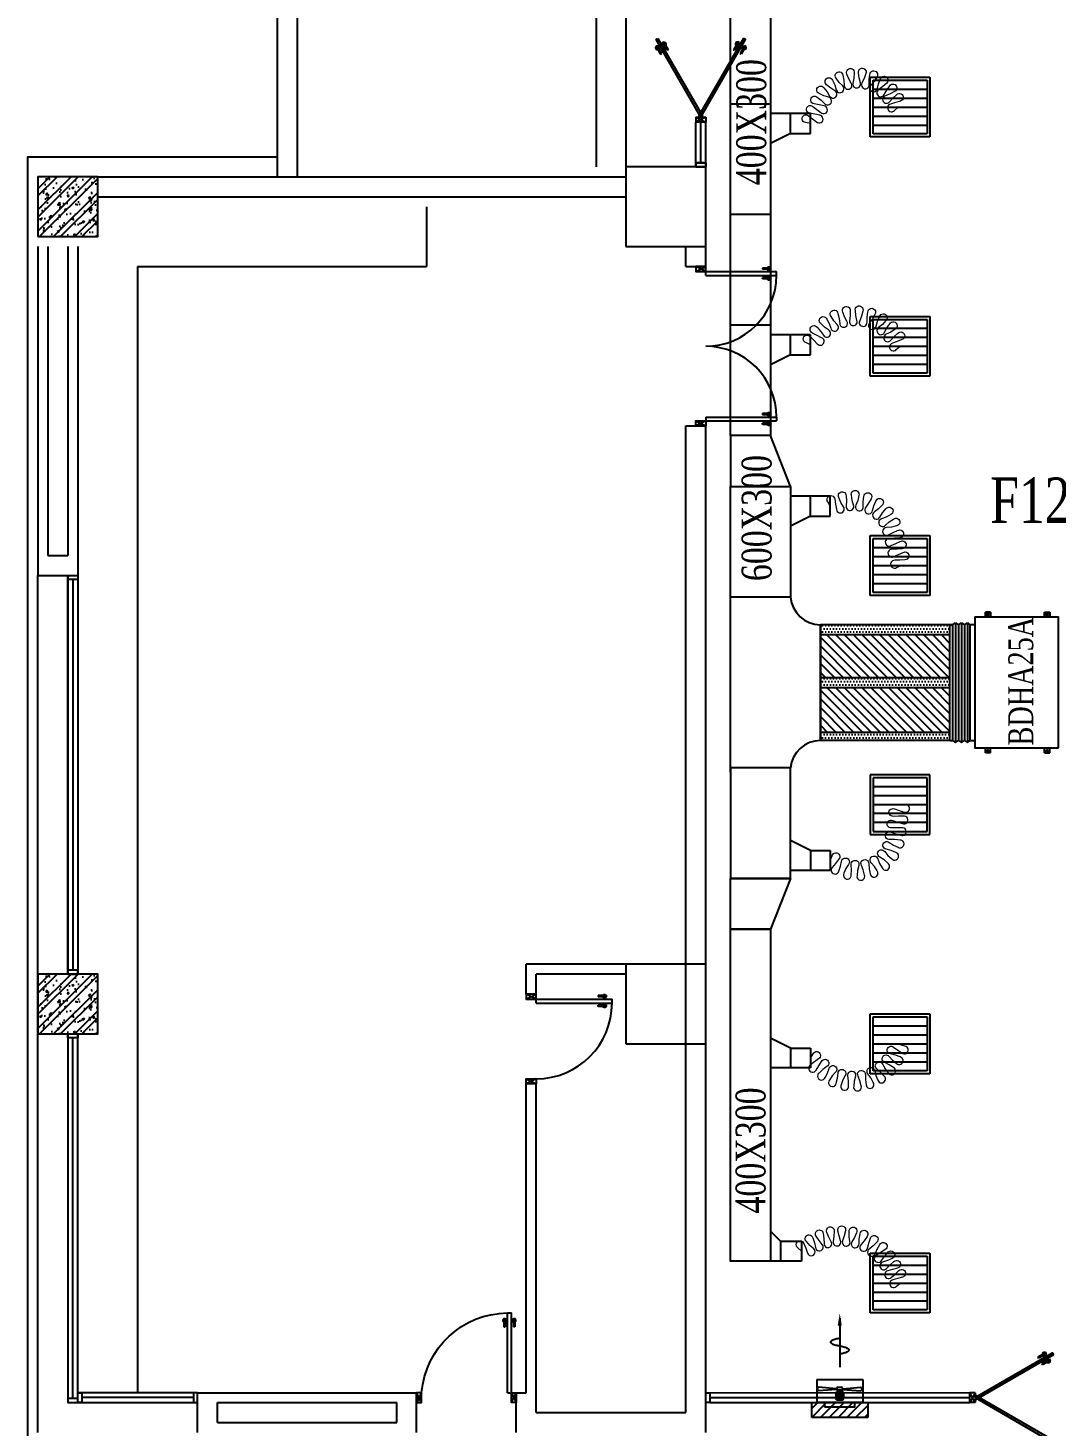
# Model space of a CAD drawing. Header units: metres. Extents: x 352651 to 1421851, y -87441 to -24441.
# Drawn here: x 1350021 to 1360336, y -69094 to -55066 of the extents above; entities that cross this region are included whole.
import ezdxf
from ezdxf.enums import TextEntityAlignment as Align

# ---------------------------------------------------------------- set-up
doc = ezdxf.new("R2010")
doc.units = ezdxf.units.M
doc.header["$LTSCALE"] = 300
doc.header["$MEASUREMENT"] = 0
doc.linetypes.add('DASHDOT', pattern=[25.4, 12.7, -6.35, 0, -6.35])
for name, color, linetype in [('bat noi mem', 4, 'CONTINUOUS'), ('CUA', 8, 'CONTINUOUS'), ('CUAGIO', 2, 'CONTINUOUS'), ('HATCH', 145, 'CONTINUOUS'), ('KT', 1, 'CONTINUOUS'), ('NOITHAT', 145, 'CONTINUOUS'), ('THAY', 9, 'CONTINUOUS'), ('thiet bi', 11, 'CONTINUOUS'), ('TUONG', 7, 'CONTINUOUS'), ('vach', 6, 'CONTINUOUS')]:
    doc.layers.add(name, color=color, linetype=linetype)
doc.layers.add('noi mem', color=5, linetype='BATTING', lineweight=0)
doc.styles.add('ROMANS', font='romans.shx', dxfattribs={"width": 0.75, "bigfont": 'romancvn.shx'})
doc.styles.add('VNCC-RMD', font='vntimeh.shx', dxfattribs={"width": 0.75, "height": 300, "bigfont": 'vns.shx'})
doc.linetypes.add('BATTING', pattern='A,0.0001,-0.1,[134,ltypeshp.shx,S=0.1,R=0,X=-0.1,Y=0],-0.2,[134,ltypeshp.shx,S=0.1,R=180,X=0.1,Y=0],-0.1', length=0.4001)
pattern_1 = [(135, (2150868.69, -63000), (44.194174, 44.194174), [])]
pattern_2 = [(180, (2150868.69, -63000), (-15.625, 31.25), [0, -31.25])]

# ---------------------------------------------------------------- blocks, each defined once
blk = doc.blocks.new('SAG')
at = {"layer": 'CUAGIO'}
for p, q in [((-300, 300), (-300, -300)), ((300, 300), (-300, 300)), ((300, -300), (300, 300)), ((-300, -300), (300, -300))]:
    blk.add_line(p, q, dxfattribs=at)
at = {"layer": 'CUAGIO', "color": 8}
for p, q in [((-270, 270), (-270, -270)), ((270, 270), (-270, 270)), ((-180, -270), (-180, 270)), ((-90, -270), (-90, 270)), ((0, -270), (0, 270)), ((90, -270), (90, 270)), ((180, -270), (180, 270)), ((270, -270), (270, 270)), ((-270, -270), (270, -270))]:
    blk.add_line(p, q, dxfattribs=at)
blk = doc.blocks.new('tgw')
at = {"layer": 'CUAGIO'}
for p, q in [((-46, -150), (-46, 150)), ((-46, 150), (0, 150)), ((-46, -150), (-46, 150)), ((-46, 150), (0, 150)), ((0, -231), (0, 231)), ((0, -231), (0, 231)), ((231, 231), (0, 231)), ((231, 231), (231, -231)), ((-46, -150), (0, -150)), ((-46, -150), (0, -150)), ((231, -231), (0, -231)), ((231, -231), (31, -231)), ((231, -231), (31, -231))]:
    blk.add_line(p, q, dxfattribs=at)
at = {"layer": 'CUAGIO', "color": 8}
for p, q in [((133, 31), (118, 213)), ((139, 31), (154, 213)), ((43, -39), (43, 39)), ((95, 39), (43, 39)), ((95, 23), (43, 23)), ((95, 8), (43, 8)), ((95, 39), (95, -39)), ((111, 23), (111, -23)), ((127, 8), (111, 8)), ((127, 31), (127, -31)), ((140, 31), (127, 31)), ((155, 15), (155, -15)), ((95, -8), (43, -8)), ((95, -23), (43, -23)), ((95, -39), (43, -39)), ((127, -8), (111, -8)), ((133, -31), (118, -213)), ((140, -31), (127, -31)), ((139, -31), (154, -213))]:
    blk.add_line(p, q, dxfattribs=at)
at = {"layer": 'CUAGIO', "color": 145}
blk.add_line((28, 23), (28, -23), dxfattribs=at)
at = {"layer": 'CUAGIO', "color": 1}
blk.add_line((849, 0), (356, 0), dxfattribs=at)
for points in [[(568, 0, -0.004926), (567, -9, -0.042688), (558, -50, -0.084959), (541, -84, -0.238163), (528, -90, -0.238163), (515, -84, -0.084959), (498, -50, -0.042688), (489, -9, -0.004926), (488, 0, -0.031484)], [(568, 0, -0.004926), (569, 9, -0.042688), (577, 50, -0.084959), (595, 84, -0.238163), (607, 90, -0.238163), (620, 84, -0.084959), (637, 50, -0.042688), (646, 9, -0.004926), (647, 0, -0.031484)]]:
    blk.add_lwpolyline(points, format="xyb", dxfattribs=at)
at = {"layer": 'CUAGIO', "color": 8}
for centre, radius, start, end in [((136, 206), 18.9, 21.1433, 158.8567), ((43, 23), 15.4, 90, 180), ((95, 23), 15.4, 0, 90), ((140, 15), 15.4, 0, 90), ((43, -23), 15.4, 180, 270), ((95, -23), 15.4, 270, 0), ((140, -15), 15.4, 270, 0), ((136, -206), 18.9, 201.1433, 338.8567)]:
    blk.add_arc(centre, radius, start, end, dxfattribs=at)
at = {"layer": 'CUAGIO', "color": 1}
blk.add_solid([(771, 21), (771, -21), (895, 0)], dxfattribs=at)
blk = doc.blocks.new('c1800')
at = {"layer": 'CUA', "ltscale": 0.2}
for p, q in [((50, 0), (50, 710)), ((90, 710), (50, 710)), ((90, 0), (90, 710)), ((1510, 0), (1510, 710)), ((1510, 710), (1550, 710)), ((1550, 0), (1550, 710)), ((47, 635), (-2, 635)), ((16, 619), (16, 570)), ((16, 570), (28, 570)), ((22, 661), (22, 607)), ((28, 619), (28, 570)), ((93, 635), (142, 635)), ((112, 619), (112, 570)), ((124, 570), (112, 570)), ((118, 661), (118, 607)), ((124, 619), (124, 570)), ((1507, 635), (1458, 635)), ((1476, 619), (1476, 570)), ((1476, 570), (1488, 570)), ((1482, 661), (1482, 607)), ((1488, 619), (1488, 570)), ((1553, 635), (1602, 635)), ((1572, 619), (1572, 570)), ((1584, 570), (1572, 570)), ((1578, 661), (1578, 607)), ((1584, 619), (1584, 570)), ((50, 0), (0, -100)), ((50, -100), (0, 0)), ((50, -100), (50, 0)), ((90, 0), (50, 0)), ((1510, 0), (1550, 0)), ((1550, -100), (1550, 0)), ((1550, -100), (1600, 0)), ((1550, 0), (1600, -100)), ((50, -100), (50, -100)), ((1550, -100), (1550, -100))]:
    blk.add_line(p, q, dxfattribs=at)
for points in [[(50, 0), (0, 0), (0, -100), (50, -100)], [(1550, 0), (1600, 0), (1600, -100), (1550, -100)]]:
    blk.add_lwpolyline(points, close=True, dxfattribs=at)
for centre in [(22, 635), (118, 635), (1482, 635), (1578, 635)]:
    blk.add_circle(centre, 17.3, dxfattribs=at)
for centre, start, end in [((90, 0), 0, 90), ((1510, 0), 90, 180)]:
    blk.add_arc(centre, 710, start, end, dxfattribs=at)
blk = doc.blocks.new('c1000')
at = {"layer": 'CUA', "ltscale": 0.2}
for p, q in [((22, 851), (22, 797)), ((50, 100), (50, 900)), ((90, 900), (50, 900)), ((90, 100), (90, 900)), ((118, 851), (118, 797)), ((47, 825), (-2, 825)), ((16, 809), (16, 760)), ((16, 760), (28, 760)), ((28, 809), (28, 760)), ((93, 825), (142, 825)), ((112, 809), (112, 760)), ((124, 760), (112, 760)), ((124, 809), (124, 760)), ((50, 100), (0, 0)), ((50, 0), (0, 100)), ((50, 0), (50, 100)), ((90, 100), (50, 100)), ((50, 0), (50, 0)), ((950, 0), (950, 100)), ((950, 0), (1000, 100)), ((950, 100), (1000, 0)), ((950, 0), (950, 0))]:
    blk.add_line(p, q, dxfattribs=at)
for points in [[(50, 100), (0, 100), (0, 0), (50, 0)], [(950, 100), (1000, 100), (1000, 0), (950, 0)]]:
    blk.add_lwpolyline(points, close=True, dxfattribs=at)
for centre in [(22, 825), (118, 825)]:
    blk.add_circle(centre, 17.3, dxfattribs=at)
blk.add_arc((81, 28), 872, 4.759, 89.399, dxfattribs=at)
blk = doc.blocks.new('c900')
at = {"layer": 'CUA', "ltscale": 0.2}
for p, q in [((50, 100), (50, 860)), ((90, 860), (50, 860)), ((90, 100), (90, 860)), ((47, 785), (-2, 785)), ((16, 769), (16, 720)), ((16, 720), (28, 720)), ((22, 811), (22, 757)), ((28, 769), (28, 720)), ((93, 785), (142, 785)), ((112, 769), (112, 720)), ((124, 720), (112, 720)), ((118, 811), (118, 757)), ((124, 769), (124, 720)), ((50, 100), (0, 0)), ((50, 0), (0, 100)), ((50, 0), (50, 100)), ((90, 100), (50, 100)), ((50, 0), (50, 0)), ((850, 0), (850, 100)), ((850, 0), (900, 100)), ((850, 100), (900, 0)), ((850, 0), (850, 0))]:
    blk.add_line(p, q, dxfattribs=at)
for points in [[(50, 100), (0, 100), (0, 0), (50, 0)], [(850, 100), (900, 100), (900, 0), (850, 0)]]:
    blk.add_lwpolyline(points, close=True, dxfattribs=at)
for centre in [(22, 785), (118, 785)]:
    blk.add_circle(centre, 17.3, dxfattribs=at)
blk.add_arc((90, 100), 760, 0, 90, dxfattribs=at)
blk = doc.blocks.new('cot1')
at = {"layer": 'vach'}
blk.add_lwpolyline([(-400, -400), (400, -400), (400, 400), (-400, 400)], close=True, dxfattribs=at)

msp = doc.modelspace()

# ---------------------------------------------------------------- hatches: boundary and pattern name
at = {"layer": 'CUAGIO'}
h = msp.add_hatch(dxfattribs=at)
h.set_pattern_fill('DOTS', color=2, scale=500, style=0)
h.set_pattern_definition(pattern_2)
h.paths.add_polyline_path([(1359272.2, -61153.5), (1359272.2, -61053.4), (1357971.8, -61053.4), (1357971.8, -61153.5)])
h = msp.add_hatch(dxfattribs=at)
h.set_pattern_fill('ANSI31', color=2, scale=500, style=0)
h.set_pattern_definition(pattern_1)
h.paths.add_polyline_path([(1359272.2, -61584.4), (1359272.2, -61153.5), (1357971.8, -61153.5), (1357971.8, -61584.4)])
h = msp.add_hatch(dxfattribs=at)
h.set_pattern_fill('DOTS', color=2, scale=500, style=0)
h.set_pattern_definition(pattern_2)
h.paths.add_polyline_path([(1357971.8, -61584.4), (1359272.2, -61584.4), (1359272.2, -61684.4), (1357971.8, -61684.4)])
h = msp.add_hatch(dxfattribs=at)
h.set_pattern_fill('ANSI31', color=2, scale=500, style=0)
h.set_pattern_definition(pattern_1)
h.paths.add_polyline_path([(1357971.8, -61684.4), (1359272.2, -61684.4), (1359272.2, -62134.4), (1357971.8, -62134.4)])
h = msp.add_hatch(dxfattribs=at)
h.set_pattern_fill('DOTS', color=2, scale=500, style=0)
h.set_pattern_definition(pattern_2)
h.paths.add_polyline_path([(1359272.2, -62215.4), (1359272.2, -62134.4), (1357971.8, -62134.4), (1357971.8, -62215.4)])
at = {"layer": 'CUAGIO', "linetype": 'DASHDOT', "ltscale": 5}
h = msp.add_hatch(dxfattribs=at)
h.set_pattern_fill('ANSI31', color=256, scale=500, style=0)
h.set_pattern_definition([(45, (999754.33, -125999.974), (-44.194174, 44.194174), [])])
h.paths.add_polyline_path([(1358447.3, -69009.4), (1357885.3, -69009.4), (1357885.3, -68859.4), (1358447.3, -68859.4)])
at = {"layer": 'NOITHAT', "linetype": 'Continuous'}
h = msp.add_hatch(dxfattribs=at)
h.set_pattern_fill('ANSI32,_O', color=256, scale=400)
h.set_pattern_definition([(45, (980523.87, -369850.52), (-106.066017, 106.066017), []), (45, (980594.58, -369850.52), (-106.066017, 106.066017), [])])
h.paths.add_polyline_path([(1350421.3, -56959.5), (1350421.3, -56559.5), (1350121.3, -56559.5), (1350121.3, -56959.5)])
h.paths.add_polyline_path([(1350721.3, -56959.5), (1350721.3, -56559.5), (1350421.3, -56559.5), (1350421.3, -56959.5)])
h.paths.add_polyline_path([(1350421.3, -56959.5), (1350421.3, -57159.5), (1350721.3, -57159.5), (1350721.3, -56959.5)])
h.paths.add_polyline_path([(1350421.3, -57159.5), (1350421.3, -56959.5), (1350121.3, -56959.5), (1350121.3, -57159.5)])
h = msp.add_hatch(dxfattribs=at)
h.set_pattern_fill('AR-CONC,_O', color=256, scale=30)
h.set_pattern_definition([(50, (980523.87, -369850.52), (215.178055, -18.82564), [22.5, -247.5]), (355, (980523.87, -369850.52), (-41.6254, 225.65764), [18, -198]), (100.4514, (980541.8, -369852.09), (173.552815, 206.83186), [19.12206, -210.34263]), (46.1842, (980523.87, -369790.52), (320.17231, -49.6557), [33.75, -371.25]), (96.6356, (980550.55, -369794.66), (280.39881, 292.23536), [28.68309, -315.5139]), (351.1842, (980523.87, -369790.52), (280.39858, 292.23558), [27, -297]), (21, (980553.87, -369805.52), (179.072116, -120.78567), [22.5, -247.5]), (326, (980553.87, -369805.52), (72.9946, 217.54501), [18, -198]), (71.4514, (980568.8, -369815.58), (252.06679, 96.75915), [19.12206, -210.34263]), (37.5, (980523.87, -369850.52), (3.647957, 99.868156), [0, -195.6, 0, -201, 0, -198.75]), (7.5, (980523.87, -369850.52), (78.920861, 118.323514), [0, -114.6, 0, -191.1, 0, -75.75]), (327.5, (980456.97, -369850.52), (160.146731, -6.766462), [0, -75, 0, -234, 0, -310.5]), (317.5, (980426.97, -369850.52), (174.95585, 30.031495), [0, -97.5, 0, -155.4, 0, -220.5])])
h.paths.add_polyline_path([(1350421.3, -56959.5), (1350421.3, -56559.5), (1350121.3, -56559.5), (1350121.3, -56959.5)])
h.paths.add_polyline_path([(1350721.3, -56959.5), (1350721.3, -56559.5), (1350421.3, -56559.5), (1350421.3, -56959.5)])
h.paths.add_polyline_path([(1350421.3, -56959.5), (1350421.3, -57159.5), (1350721.3, -57159.5), (1350721.3, -56959.5)])
h.paths.add_polyline_path([(1350421.3, -57159.5), (1350421.3, -56959.5), (1350121.3, -56959.5), (1350121.3, -57159.5)])
h = msp.add_hatch(dxfattribs=at)
h.set_pattern_fill('ANSI32,_O', color=256, scale=400)
h.set_pattern_definition([(45, (980523.87, -377850.52), (-106.066017, 106.066017), []), (45, (980594.58, -377850.52), (-106.066017, 106.066017), [])])
h.paths.add_polyline_path([(1350421.3, -64959.5), (1350421.3, -64559.5), (1350121.3, -64559.5), (1350121.3, -64959.5)])
h.paths.add_polyline_path([(1350721.3, -64959.5), (1350721.3, -64559.5), (1350421.3, -64559.5), (1350421.3, -64959.5)])
h.paths.add_polyline_path([(1350421.3, -64959.5), (1350421.3, -65159.5), (1350721.3, -65159.5), (1350721.3, -64959.5)])
h.paths.add_polyline_path([(1350421.3, -65159.5), (1350421.3, -64959.5), (1350121.3, -64959.5), (1350121.3, -65159.5)])
h = msp.add_hatch(dxfattribs=at)
h.set_pattern_fill('AR-CONC,_O', color=256, scale=30)
h.set_pattern_definition([(50, (980523.87, -377850.52), (215.178055, -18.82564), [22.5, -247.5]), (355, (980523.87, -377850.52), (-41.6254, 225.65764), [18, -198]), (100.4514, (980541.8, -377852.09), (173.552815, 206.83186), [19.12206, -210.34263]), (46.1842, (980523.87, -377790.52), (320.17231, -49.6557), [33.75, -371.25]), (96.6356, (980550.55, -377794.66), (280.39881, 292.23536), [28.68309, -315.5139]), (351.1842, (980523.87, -377790.52), (280.39858, 292.23558), [27, -297]), (21, (980553.87, -377805.52), (179.072116, -120.78567), [22.5, -247.5]), (326, (980553.87, -377805.52), (72.9946, 217.54501), [18, -198]), (71.4514, (980568.8, -377815.58), (252.06679, 96.75915), [19.12206, -210.34263]), (37.5, (980523.87, -377850.52), (3.647957, 99.868156), [0, -195.6, 0, -201, 0, -198.75]), (7.5, (980523.87, -377850.52), (78.920861, 118.323514), [0, -114.6, 0, -191.1, 0, -75.75]), (327.5, (980456.97, -377850.52), (160.146731, -6.766462), [0, -75, 0, -234, 0, -310.5]), (317.5, (980426.97, -377850.52), (174.95585, 30.031495), [0, -97.5, 0, -155.4, 0, -220.5])])
h.paths.add_polyline_path([(1350421.3, -64959.5), (1350421.3, -64559.5), (1350121.3, -64559.5), (1350121.3, -64959.5)])
h.paths.add_polyline_path([(1350721.3, -64959.5), (1350721.3, -64559.5), (1350421.3, -64559.5), (1350421.3, -64959.5)])
h.paths.add_polyline_path([(1350421.3, -64959.5), (1350421.3, -65159.5), (1350721.3, -65159.5), (1350721.3, -64959.5)])
h.paths.add_polyline_path([(1350421.3, -65159.5), (1350421.3, -64959.5), (1350121.3, -64959.5), (1350121.3, -65159.5)])

# ---------------------------------------------------------------- linework, layer by layer
at = {"layer": 'bat noi mem'}
for p, q in [((1359272.2, -62215.4), (1359272.2, -61053.4)), ((1359272.2, -61053.4), (1359297.2, -61053.4)), ((1359297.2, -61053.4), (1359327.2, -61033.4)), ((1359297.2, -61053.4), (1359297.2, -62215.4)), ((1359327.2, -61033.4), (1359357.2, -61053.4)), ((1359327.2, -61033.4), (1359327.2, -62235.4)), ((1359357.2, -61053.4), (1359387.2, -61033.4)), ((1359357.2, -61053.4), (1359357.2, -62215.4)), ((1359387.2, -61033.4), (1359417.2, -61053.4)), ((1359387.2, -61033.4), (1359387.2, -62235.4)), ((1359417.2, -61053.4), (1359447.2, -61033.4)), ((1359417.2, -61053.4), (1359417.2, -62215.4)), ((1359447.2, -61033.4), (1359472.2, -61053.4)), ((1359447.2, -61033.4), (1359447.2, -62235.4)), ((1359272.2, -62215.4), (1359297.2, -62215.4)), ((1359297.2, -62215.4), (1359327.2, -62235.4)), ((1359327.2, -62235.4), (1359357.2, -62215.4)), ((1359357.2, -62215.4), (1359387.2, -62235.4)), ((1359387.2, -62235.4), (1359417.2, -62215.4)), ((1359417.2, -62215.4), (1359447.2, -62235.4)), ((1359447.2, -62235.4), (1359472.2, -62215.4))]:
    msp.add_line(p, q, dxfattribs=at)
at = {"layer": 'CUA'}
for p, q in [((1356359.4, -55252.4), (1356314.5, -55278.4)), ((1356323.1, -55241.5), (1356352.1, -55291.7)), ((1356381, -55240), (1356426, -55214)), ((1356389.7, -55203), (1356418.7, -55253.2)), ((1356406.7, -55244.9), (1356432.7, -55289.9)), ((1356417.5, -55238.7), (1356443.5, -55283.7)), ((1357125.4, -55238.7), (1357099.4, -55283.7)), ((1357136.2, -55244.9), (1357110.3, -55289.9)), ((1357161.9, -55240), (1357117, -55214)), ((1357153.2, -55203), (1357124.3, -55253.2)), ((1357183.5, -55252.4), (1357228.5, -55278.4)), ((1357219.8, -55241.5), (1357190.9, -55291.7)), ((1356340.1, -55283.4), (1356366.1, -55328.4)), ((1356350.9, -55277.1), (1356376.9, -55322.2)), ((1356366.1, -55328.4), (1356376.9, -55322.2)), ((1356443.5, -55283.7), (1356432.7, -55289.9)), ((1357099.4, -55283.7), (1357110.3, -55289.9)), ((1357192.1, -55277.1), (1357166.1, -55322.2)), ((1357176.9, -55328.4), (1357166.1, -55322.2)), ((1357202.9, -55283.4), (1357176.9, -55328.4)), ((1356721.7, -55959.5), (1356821.3, -55959.5)), ((1356721.7, -55959.5), (1356821.3, -56012.3)), ((1356821.3, -55959.5), (1356721.7, -56012.3)), ((1356721.7, -55959.5), (1356721.7, -56012.3)), ((1356821.3, -55959.5), (1356821.3, -56012.3)), ((1356821.3, -56012.3), (1356721.7, -56012.3)), ((1360200.2, -68378.1), (1360155.2, -68404.1)), ((1360155.2, -68404.1), (1360161.4, -68414.9)), ((1360206.4, -68388.9), (1360161.4, -68414.9)), ((1360242.1, -68361.2), (1360191.9, -68390.1)), ((1360238.7, -68444.8), (1360193.6, -68470.8)), ((1360244.9, -68455.6), (1360199.9, -68481.6)), ((1360231.2, -68397.5), (1360205.2, -68352.5)), ((1360280.5, -68427.8), (1360230.4, -68456.8)), ((1360243.6, -68419.1), (1360269.6, -68464)), ((1360199.9, -68481.6), (1360193.6, -68470.8)), ((1359471.3, -68859.3), (1359471.3, -68759.8)), ((1359524, -68759.8), (1359471.3, -68859.3)), ((1359524, -68859.3), (1359471.3, -68759.8)), ((1359524, -68759.8), (1359471.3, -68759.8)), ((1359524, -68859.3), (1359471.3, -68859.3)), ((1359524, -68759.8), (1359524, -68859.3))]:
    msp.add_line(p, q, dxfattribs=at)
at = {"layer": 'CUA', "linetype": 'Continuous'}
for p, q in [((1356721.3, -56419.5), (1356721.3, -56012.3)), ((1356771.3, -56419.5), (1356771.3, -56012.3)), ((1356821.3, -56419.5), (1356821.3, -56012.3)), ((1350421.3, -64559.5), (1350421.3, -60559.5)), ((1350421.3, -60559.5), (1350421.3, -64559.5)), ((1350471.3, -60599.5), (1350471.3, -64519.5)), ((1350521.3, -60559.5), (1350521.3, -64559.5)), ((1350421.3, -65159.5), (1350421.3, -68859.5)), ((1350471.3, -68819.5), (1350471.3, -65199.5)), ((1350521.3, -68859.5), (1350521.3, -65159.5)), ((1351721.3, -68759.5), (1350521.3, -68759.5)), ((1350521.3, -68859.5), (1351721.3, -68859.5)), ((1351681.3, -68809.5), (1350561.3, -68809.5)), ((1356861.3, -68759.5), (1359471.3, -68759.3)), ((1356861.3, -68809.5), (1359471.3, -68809.3)), ((1356861.3, -68859.5), (1359471.3, -68859.3))]:
    msp.add_line(p, q, dxfattribs=at)
at = {"layer": 'CUA'}
for points in [[(1356341.2, -55172), (1356789.8, -55949), (1356771.5, -55959.5), (1356322.9, -55182.5)], [(1357201.8, -55172), (1356753.2, -55949), (1356771.5, -55959.5), (1357220.1, -55182.5)], [(1360311.6, -68379.2), (1359534.6, -68827.8), (1359524, -68809.5), (1360301.1, -68360.9)], [(1360311.6, -69239.9), (1359534.6, -68791.2), (1359524, -68809.5), (1360301.1, -69258.1)]]:
    msp.add_lwpolyline(points, close=True, dxfattribs=at)
at = {"layer": 'CUA', "linetype": 'Continuous'}
for points in [[(1356721.3, -56419.5), (1356721.3, -56459.5), (1356821.3, -56459.5), (1356821.3, -56419.5)], [(1356721.3, -56459.5), (1356721.3, -56419.5), (1356821.3, -56419.5), (1356821.3, -56459.5)], [(1350521.3, -60559.5), (1350521.3, -60599.5), (1350421.3, -60599.5), (1350421.3, -60559.5)], [(1350521.3, -64559.5), (1350521.3, -64519.5), (1350421.3, -64519.5), (1350421.3, -64559.5)], [(1350521.3, -65159.5), (1350521.3, -65199.5), (1350421.3, -65199.5), (1350421.3, -65159.5)], [(1350521.3, -68859.5), (1350521.3, -68819.5), (1350421.3, -68819.5), (1350421.3, -68859.5)], [(1350521.3, -68759.5), (1350561.3, -68759.5), (1350561.3, -68859.5), (1350521.3, -68859.5)], [(1351721.3, -68759.5), (1351681.3, -68759.5), (1351681.3, -68859.5), (1351721.3, -68859.5)], [(1356821.3, -68759.5), (1356861.3, -68759.5), (1356861.3, -68859.5), (1356821.3, -68859.5)]]:
    msp.add_lwpolyline(points, close=True, dxfattribs=at)
at = {"layer": 'CUA', "extrusion": (0, 0, -1)}
for centre, major_axis in [((1356336.9, -55265.4), (4.7, 17.6)), ((1357139.4, -55226.9), (17.6, 4.7)), ((1360218.2, -68375), (17.6, -4.7))]:
    msp.add_ellipse(centre, major_axis=major_axis, ratio=1, dxfattribs=at)
at = {"layer": 'CUA'}
for centre, major_axis in [((1356403.5, -55226.9), (-17.6, 4.7)), ((1357206, -55265.4), (-4.7, 17.6)), ((1360256.6, -68441.6), (4.7, 17.6))]:
    msp.add_ellipse(centre, major_axis=major_axis, ratio=1, dxfattribs=at)
at = {"layer": 'CUAGIO'}
for p, q in [((1357071.8, -55825.8), (1357471.8, -55825.8)), ((1357871.8, -55924.5), (1357471.8, -55924.5)), ((1357671.8, -56124.5), (1357671.8, -55924.5)), ((1357671.8, -56124.5), (1357671.8, -55924.5)), ((1357871.8, -56124.5), (1357871.8, -55924.5)), ((1357671.8, -56124.5), (1357471.8, -56224.5)), ((1357671.8, -56124.5), (1357871.8, -56124.5)), ((1357071.8, -56935.8), (1357471.8, -56935.8)), ((1357071.8, -58045.8), (1357471.8, -58045.8)), ((1357871.8, -58144.5), (1357471.8, -58144.5)), ((1357671.8, -58344.5), (1357671.8, -58144.5)), ((1357671.8, -58344.5), (1357671.8, -58144.5)), ((1357871.8, -58344.5), (1357871.8, -58144.5)), ((1357671.8, -58344.5), (1357471.8, -58444.5)), ((1357671.8, -58344.5), (1357871.8, -58344.5)), ((1358071.8, -59764.5), (1357671.8, -59764.5)), ((1357871.8, -59964.5), (1357871.8, -59764.5)), ((1357871.8, -59964.5), (1357871.8, -59764.5)), ((1358071.8, -59964.5), (1358071.8, -59764.5)), ((1357871.8, -59964.5), (1357671.8, -60064.5)), ((1357871.8, -59964.5), (1358071.8, -59964.5)), ((1357971.8, -62215.4), (1357971.8, -61053.5)), ((1357971.8, -61153.5), (1359272.2, -61153.5)), ((1357971.8, -61584.4), (1359272.2, -61584.4)), ((1357971.8, -61684.4), (1359272.2, -61684.4)), ((1359272.2, -62134.4), (1357971.8, -62134.4)), ((1359272.2, -62215.4), (1357971.8, -62215.4)), ((1357871.8, -63319.8), (1357671.8, -63219.8)), ((1357871.8, -63319.8), (1357871.8, -63519.8)), ((1357871.8, -63319.8), (1358071.8, -63319.8)), ((1357871.8, -63319.8), (1357871.8, -63519.8)), ((1358071.8, -63319.8), (1358071.8, -63519.8)), ((1358071.8, -63519.8), (1357671.8, -63519.8)), ((1358071.8, -63519.8), (1357671.8, -63519.8)), ((1357071.8, -63599.4), (1357671.8, -63599.4)), ((1357671.8, -63599.4), (1357471.8, -64109.4)), ((1357671.8, -65301.6), (1357471.8, -65201.6)), ((1357671.8, -65301.6), (1357671.8, -65501.6)), ((1357671.8, -65301.6), (1357871.8, -65301.6)), ((1357671.8, -65301.6), (1357671.8, -65501.6)), ((1357871.8, -65301.6), (1357871.8, -65501.6)), ((1357871.8, -65501.6), (1357471.8, -65501.6)), ((1357571.8, -67239.4), (1357471.8, -67139.4)), ((1357571.8, -67239.4), (1357471.8, -67139.4)), ((1357571.8, -67239.4), (1357571.8, -67439.4)), ((1357571.8, -67239.4), (1357781.8, -67239.4)), ((1357571.8, -67239.4), (1357571.8, -67439.4)), ((1357781.8, -67239.4), (1357781.8, -67439.4)), ((1357781.8, -67439.4), (1357471.8, -67439.4))]:
    msp.add_line(p, q, dxfattribs=at)
at = {"layer": 'CUAGIO', "color": 2}
for p, q in [((1357071.8, -62534.4), (1357071.8, -60734.4)), ((1357971.8, -61053.4), (1357971.8, -62215.4)), ((1359297.2, -61053.4), (1357971.8, -61053.4))]:
    msp.add_line(p, q, dxfattribs=at)
at = {"layer": 'CUAGIO'}
for points in [[(1357071.8, -53605.8), (1357471.8, -53605.8), (1357471.8, -59155.8), (1357071.8, -59155.8)], [(1357071.8, -59665.8), (1357671.8, -59665.8), (1357471.8, -59155.8), (1357071.8, -59155.8)], [(1357071.8, -59665.8), (1357671.8, -59665.8), (1357671.8, -60775.8), (1357071.8, -60775.8)], [(1357671.8, -62489.4), (1357071.8, -62489.4), (1357071.8, -63599.4), (1357671.8, -63599.4)], [(1357071.8, -63599.4), (1357671.8, -63599.4), (1357671.8, -63599.4), (1357071.8, -63599.4)], [(1357071.8, -63599.4), (1357671.8, -63599.4), (1357471.8, -64109.4), (1357071.8, -64109.4)], [(1357071.8, -64109.4), (1357471.8, -64109.4), (1357471.8, -67439.4), (1357071.8, -67439.4)]]:
    msp.add_lwpolyline(points, close=True, dxfattribs=at)
at = {"layer": 'CUAGIO', "linetype": 'DASHDOT', "ltscale": 5}
msp.add_lwpolyline([(1358447.3, -69009.4), (1357885.3, -69009.4), (1357885.3, -68859.4), (1358447.3, -68859.4)], close=True, dxfattribs=at)
at = {"layer": 'CUAGIO', "color": 2}
for centre, radius, start, end in [((1357972.5, -60751.7), 301.6, 184.58002, 269.87073), ((1357972.7, -62517.6), 302.2, 90.17011, 174.65612)]:
    msp.add_arc(centre, radius, start, end, dxfattribs=at)
at = {"layer": 'noi mem', "ltscale": 1.5}
for points in [[(1357871.8, -56024.5), (1357821.5, -56014.1, -1.3333333), (1357853, -55946), (1357893.5, -55977.6), (1357933.9, -56009.3, 1.3333333), (1357965.4, -55941.2), (1357915.2, -55930.8), (1357864.9, -55920.4, -1.3333333), (1357896.4, -55852.4), (1357936.8, -55884), (1357977.3, -55915.6, 1.3333333), (1358008.8, -55847.5), (1357958.5, -55837.1), (1357908.1, -55826.3, -1.3333333), (1357940.1, -55758.5), (1357980.5, -55790.4), (1358016.8, -55825.7, 1.3333333), (1358055.2, -55761.3), (1358006.9, -55746.1), (1357959.7, -55724.1, -1.3333333), (1358005.9, -55665), (1358038.7, -55705.5), (1358065, -55748.6, 1.3333333), (1358118.3, -55695.8), (1358075.3, -55669.1), (1358035, -55636, -1.3333333), (1358094.4, -55590.3), (1358116.1, -55637.7), (1358130.9, -55686, 1.3333333), (1358195.6, -55648.1), (1358160.6, -55611.6), (1358129.8, -55569.5, -1.3333333), (1358198.8, -55539.9), (1358208, -55591.2), (1358210.4, -55641.7, 1.3333333), (1358282.4, -55621.1), (1358257.6, -55577), (1358238.3, -55528.6, -1.3333333), (1358312.4, -55517.1), (1358308.6, -55569.1), (1358298.3, -55618.6, 1.3333333), (1358373.2, -55616.5), (1358360.2, -55567.7), (1358353.4, -55515.9, -1.3333333), (1358428.1, -55523.2), (1358411.5, -55572.7), (1358389.2, -55618, 1.3333333), (1358462.3, -55634.6), (1358461.8, -55584.1), (1358468.1, -55532.3, -1.3333333), (1358538.6, -55557.9), (1358510.3, -55601.7), (1358477.4, -55640.1, 1.3333333), (1358544.1, -55674.4), (1358556.2, -55625.3), (1358575.2, -55576.7, -1.3333333), (1358637.1, -55619), (1358598.7, -55654.4), (1358557.3, -55683.4, 1.3333333), (1358613.4, -55733.2), (1358637.3, -55688.6), (1358667.8, -55646.3, -1.3333333), (1358717.3, -55702.7), (1358671.3, -55727.4), (1358624, -55745.2, 1.3333333), (1358666, -55807.4), (1358700.2, -55770.1), (1358737.7, -55735, -1.3333333), (1358775.2, -55799.9), (1358726, -55814.8), (1358676.9, -55829.7, 1.3333333), (1358714.3, -55894.6), (1358751.8, -55859.5)], [(1357871.8, -58244.5), (1357825.9, -58222.7, -1.3333333), (1357869.7, -58161.7), (1357905, -58198.2), (1357940.4, -58234.7, 1.3333333), (1357984.1, -58173.8), (1357938.2, -58151.9), (1357892.8, -58127.4, -1.3333333), (1357939.4, -58068.7), (1357973.6, -58107.4), (1358001.7, -58148.7, 1.3333333), (1358055.1, -58096.1), (1358014.2, -58067.4), (1357976, -58032.6, -1.3333333), (1358035.4, -57986.9), (1358059.3, -58032.7), (1358076.5, -58079.6, 1.3333333), (1358141.1, -58041.4), (1358108.3, -58003.7), (1358079.6, -57960.7, -1.3333333), (1358148.3, -57930.6), (1358160.4, -57980.9), (1358165.8, -58030.5, 1.3333333), (1358237.7, -58009), (1358214.9, -57964.5), (1358197.5, -57915.9, -1.3333333), (1358271.4, -57903.3), (1358271, -57955), (1358264.3, -58004.5, 1.3333333), (1358339.2, -58000.9), (1358327.9, -57952.3), (1358322.7, -57900.9, -1.3333333), (1358397.5, -57906.5), (1358384.7, -57956.5), (1358366.2, -58002.9, 1.3333333), (1358439.8, -58017.6), (1358440.5, -57967.6), (1358447.8, -57916.5, -1.3333333), (1358519.1, -57940), (1358494.5, -57985.5), (1358465.4, -58026.1, 1.3333333), (1358533.3, -58058), (1358546, -58009.7), (1358565.5, -57961.9, -1.3333333), (1358629, -58001.9), (1358594.2, -58040.1), (1358556.1, -58072.4, 1.3333333), (1358614.3, -58119.8), (1358638.3, -58076), (1358668.8, -58034.3, -1.3333333), (1358720.7, -58088.4), (1358677.7, -58117.1), (1358633, -58139.3, 1.3333333), (1358678, -58199.4), (1358711.9, -58162.7), (1358749.7, -58128.6, -1.3333333), (1358789.2, -58192.3), (1358741.9, -58211), (1358694.6, -58229.6, 1.3333333), (1358734, -58293.4), (1358771.8, -58259.5)], [(1358071.8, -59864.5), (1358046.1, -59820.6, -1.3333333), (1358116.6, -59795), (1358125.1, -59845.1), (1358133.4, -59895.1, 1.3333333), (1358204, -59869.7), (1358178.5, -59825.9), (1358157.3, -59778.6, -1.3333333), (1358230, -59760.4), (1358233.5, -59812.1), (1358229.6, -59861.8, 1.3333333), (1358304.2, -59853.9), (1358289.9, -59806.1), (1358282.6, -59754.8, -1.3333333), (1358357.5, -59757.4), (1358346.6, -59808.1), (1358329.1, -59854.7, 1.3333333), (1358402.9, -59867.8), (1358402.5, -59818), (1358409.6, -59766.7, -1.3333333), (1358480.9, -59789.9), (1358456.4, -59835.6), (1358426.6, -59875.5, 1.3333333), (1358493.9, -59908.6), (1358507.3, -59860.5), (1358528.3, -59813.2, -1.3333333), (1358590.4, -59855.3), (1358554.2, -59892.4), (1358514.5, -59922.6, 1.3333333), (1358570.1, -59972.9), (1358596.2, -59930.5), (1358629.6, -59890.8, -1.3333333), (1358677.5, -59948.5), (1358632.5, -59974.1), (1358586, -59992.1, 1.3333333), (1358625.4, -60055.9), (1358662.3, -60022.3), (1358705.3, -59993.5, -1.3333333), (1358735.4, -60062.2), (1358685.1, -60074.3), (1358635.3, -60079, 1.3333333), (1358655.9, -60151.1), (1358700.6, -60128.8), (1358747, -60108, -1.3333333), (1358764.9, -60180.9), (1358714.2, -60183.9), (1358663.4, -60187, 1.3333333), (1358681.3, -60259.8), (1358727.7, -60239), (1358774.1, -60218.3, -1.3333333), (1358791.9, -60291.1), (1358741.2, -60294.2), (1358690.5, -60297.2, 1.3333333), (1358708.4, -60370.1), (1358754.7, -60349.3), (1358801.1, -60328.5, -1.3333333), (1358819, -60401.3), (1358768.3, -60404.4), (1358717.5, -60407.5, 1.3333333), (1358735.4, -60480.3), (1358781.8, -60459.5)], [(1358071.8, -63419.8), (1358089.5, -63372.4, -1.3333333), (1358154.7, -63409.5), (1358122.9, -63448.9), (1358091.3, -63488.8, 1.3333333), (1358156.7, -63525.4), (1358174.2, -63477.7), (1358185.5, -63429.4, -1.3333333), (1358254.7, -63458.2), (1358228.5, -63500.2), (1358208.5, -63548, 1.3333333), (1358281.4, -63565.7), (1358285.6, -63514.1), (1358281.6, -63464.8, -1.3333333), (1358356.3, -63471.1), (1358344.1, -63519.1), (1358339.6, -63570.7, 1.3333333), (1358414.5, -63565.4), (1358402.7, -63514.9), (1358383.9, -63469.1, -1.3333333), (1358457, -63452.3), (1358460, -63501.8), (1358471.5, -63552.3, 1.3333333), (1358541.1, -63524.4), (1358514.6, -63479.9), (1358482.7, -63442.1, -1.3333333), (1358547.2, -63403.8), (1358565.1, -63450), (1358591.4, -63494.6, 1.3333333), (1358649.2, -63446.8), (1358610.4, -63412.6), (1358568.5, -63386.2, -1.3333333), (1358618.2, -63330.1), (1358649.4, -63368.6), (1358688.1, -63403.1, 1.3333333), (1358728.6, -63339.9), (1358681.2, -63319.2), (1358633.2, -63306.8, -1.3333333), (1358663.5, -63238.2), (1358704.9, -63265.4), (1358752.2, -63286.4, 1.3333333), (1358771.6, -63214), (1358720.1, -63208.6), (1358669.5, -63209.1, -1.3333333), (1358680.8, -63135), (1358728.9, -63150.5), (1358777.2, -63165.8, 1.3333333), (1358788.1, -63091.6), (1358737.5, -63092.3), (1358686.8, -63093, -1.3333333), (1358697.8, -63018.8), (1358746.1, -63034.1), (1358794.3, -63049.4, 1.3333333), (1358805.3, -62975.2), (1358754.6, -62975.9), (1358704, -62976.6, -1.3333333), (1358714.9, -62902.4), (1358763.2, -62917.7), (1358811.5, -62933, 1.3333333), (1358822.4, -62858.8), (1358771.8, -62859.5)], [(1357871.8, -65401.6), (1357899.1, -65358.8, -1.3333333), (1357954.2, -65409.6), (1357913.8, -65440.3), (1357873.3, -65471, 1.3333333), (1357928.4, -65521.8), (1357955.7, -65478.9), (1357982.8, -65436, -1.3333333), (1358038.1, -65486.7), (1357997.7, -65517.4), (1357959.5, -65552.1, 1.3333333), (1358018.8, -65598.1), (1358042.8, -65552.3), (1358060.2, -65505.5, -1.3333333), (1358124.6, -65543.9), (1358091.8, -65581.5), (1358063, -65624.4, 1.3333333), (1358131.7, -65654.6), (1358143.9, -65604.4), (1358149.5, -65554.8, -1.3333333), (1358221.3, -65576.4), (1358198.5, -65620.9), (1358181, -65669.5, 1.3333333), (1358254.9, -65682.2), (1358254.7, -65630.5), (1358248, -65581, -1.3333333), (1358322.9, -65584.7), (1358311.6, -65633.3), (1358306.4, -65684.7, 1.3333333), (1358381.2, -65679.2), (1358368.4, -65629.1), (1358350, -65582.7, -1.3333333), (1358423.6, -65568), (1358424.3, -65618), (1358431.7, -65669.1, 1.3333333), (1358502.9, -65645.7), (1358478.4, -65600.2), (1358449.4, -65559.6, -1.3333333), (1358517.2, -65527.6), (1358530, -65575.9), (1358549.5, -65623.7, 1.3333333), (1358613, -65583.7), (1358578.2, -65545.5), (1358540.2, -65513.1, -1.3333333), (1358598.3, -65465.7), (1358622.4, -65509.4), (1358652.9, -65551.1, 1.3333333), (1358704.7, -65497), (1358661.8, -65468.3), (1358617, -65446.1, -1.3333333), (1358662, -65386), (1358695.9, -65422.6), (1358735.6, -65455.7, 1.3333333), (1358772.8, -65390.6), (1358724.2, -65373.2), (1358675.1, -65360.4, -1.3333333), (1358706.6, -65292.3), (1358748.1, -65321.4), (1358789.8, -65350.3, 1.3333333), (1358821, -65282.1), (1358771.8, -65269.5)], [(1357781.8, -67339.4), (1357744.1, -67304.6, -1.3333333), (1357806.1, -67262.4), (1357824.6, -67310.3), (1357843.1, -67358.2, 1.3333333), (1357905.1, -67316), (1357867.4, -67281.2), (1357831.3, -67244, -1.3333333), (1357895.4, -67205.1), (1357911.7, -67254.4), (1357922.8, -67303.9, 1.3333333), (1357990.3, -67271.1), (1357958.2, -67231.8), (1357929.5, -67188.5, -1.3333333), (1357999.7, -67162.1), (1358006.7, -67213.5), (1358008.5, -67264.2, 1.3333333), (1358080.9, -67244.4), (1358056.6, -67199.8), (1358036.3, -67152, -1.3333333), (1358110.1, -67138.9), (1358107.5, -67190.8), (1358100.1, -67241, 1.3333333), (1358174.8, -67234.8), (1358159.1, -67186.5), (1358148, -67135.8, -1.3333333), (1358222.9, -67136.5), (1358210.9, -67187), (1358194.3, -67234.9, 1.3333333), (1358268.9, -67242.5), (1358262.4, -67192.2), (1358260.7, -67140.3, -1.3333333), (1358334.3, -67154.8), (1358313.1, -67202.2), (1358288, -67246.3, 1.3333333), (1358360, -67267.5), (1358362.8, -67216.8), (1358370.7, -67165.5, -1.3333333), (1358440.4, -67193.2), (1358410.9, -67235.9), (1358378.1, -67274.7, 1.3333333), (1358445, -67308.7), (1358457, -67259.4), (1358474.2, -67210.4, -1.3333333), (1358537.6, -67250.4), (1358500.8, -67287), (1358461.4, -67319.1, 1.3333333), (1358520.9, -67364.8), (1358541.8, -67318.5), (1358567.7, -67273.5, -1.3333333), (1358622.7, -67324.5), (1358579.7, -67353.7), (1358535.2, -67378.1, 1.3333333), (1358585.3, -67433.9), (1358614.3, -67392.3), (1358648, -67352.8, -1.3333333), (1358692.7, -67413), (1358645.1, -67433.8), (1358596.9, -67449.6, 1.3333333), (1358635.8, -67513.7), (1358672, -67478.1), (1358710.2, -67443.8, -1.3333333), (1358746.4, -67509.5), (1358697, -67523.4), (1358647.5, -67537.4, 1.3333333), (1358683.7, -67603.1), (1358721.9, -67568.8), (1358760.1, -67534.5, -1.3333333), (1358796.3, -67600.2), (1358746.9, -67614.2), (1358697.4, -67628.1, 1.3333333), (1358733.6, -67693.8), (1358771.8, -67659.5)]]:
    msp.add_lwpolyline(points, format="xyb", dxfattribs=at)
at = {"layer": 'THAY'}
for p, q in [((1355721.3, -48659.5), (1355721.3, -56459.5)), ((1356021.3, -48659.5), (1356021.3, -56459.5)), ((1352721.3, -48959.5), (1352721.3, -56559.5)), ((1352521.3, -49159.5), (1352521.3, -56559.5)), ((1354021.3, -56859.5), (1354021.3, -57459.5)), ((1351121.3, -57459.5), (1351121.3, -68759.5)), ((1351121.3, -57459.5), (1354021.3, -57459.5))]:
    msp.add_line(p, q, dxfattribs=at)
at = {"layer": 'THAY', "linetype": 'Continuous'}
msp.add_line((1350121.3, -69159.5), (1350121.3, -60559.5), dxfattribs=at)
at = {"layer": 'THAY'}
msp.add_lwpolyline([(1394721.3, -73159.5), (1394721.3, -76159.5), (1350021.3, -76159.5), (1350021.3, -56359.5), (1352521.3, -56359.5)], dxfattribs=at)
at = {"layer": 'thiet bi'}
for p, q in [((1359627.2, -60979.4), (1359627.2, -60929.4)), ((1359679.2, -60929.4), (1359627.2, -60929.4)), ((1359627.2, -60929.4), (1359627.2, -60979.4)), ((1359679.2, -60929.4), (1359627.2, -60929.4)), ((1359679.2, -60979.4), (1359679.2, -60929.4)), ((1359679.2, -60929.4), (1359679.2, -60979.4)), ((1360222.2, -60979.4), (1360222.2, -60929.4)), ((1360222.2, -60929.4), (1360274.2, -60929.4)), ((1360222.2, -60929.4), (1360222.2, -60979.4)), ((1360222.2, -60929.4), (1360274.2, -60929.4)), ((1360274.2, -60979.4), (1360274.2, -60929.4)), ((1360274.2, -60929.4), (1360274.2, -60979.4)), ((1359522.2, -61053.4), (1359472.2, -61053.4)), ((1359472.2, -61053.4), (1359472.2, -62215.4)), ((1359472.2, -62215.4), (1359522.2, -62215.4)), ((1359627.2, -62339.4), (1359627.2, -62289.4)), ((1359679.2, -62339.4), (1359627.2, -62339.4)), ((1359679.2, -62339.4), (1359679.2, -62289.4)), ((1360222.2, -62339.4), (1360222.2, -62289.4)), ((1360222.2, -62339.4), (1360274.2, -62339.4)), ((1360274.2, -62339.4), (1360274.2, -62289.4))]:
    msp.add_line(p, q, dxfattribs=at)
msp.add_lwpolyline([(1360361.2, -62289.4), (1360361.2, -60979.4), (1359522.2, -60979.4), (1359522.2, -62289.4)], close=True, dxfattribs=at)
for centre in [(1359653.2, -60950.4), (1360248.2, -60950.4), (1359653.2, -62318.4), (1360248.2, -62318.4)]:
    msp.add_circle(centre, 10, dxfattribs=at)
at = {"layer": 'TUONG'}
for p, q in [((1350721.3, -56559.5), (1356021.3, -56559.5)), ((1350721.3, -56759.5), (1356021.3, -56759.5)), ((1350121.3, -57259.5), (1350121.3, -60559.5)), ((1350221.3, -57259.5), (1350221.3, -60359.5)), ((1350421.3, -57259.5), (1350421.3, -60359.5)), ((1350521.3, -57259.5), (1350521.3, -60559.5)), ((1356621.3, -57459.5), (1356621.3, -57259.5)), ((1356821.3, -57459.5), (1356821.3, -57259.5)), ((1356621.3, -57459.5), (1356821.3, -57459.5)), ((1356621.3, -68959.5), (1356621.3, -59059.5)), ((1356621.3, -59059.5), (1356821.3, -59059.5)), ((1356821.3, -69159.5), (1356821.3, -59059.5)), ((1350221.3, -60359.5), (1350421.3, -60359.5)), ((1350121.3, -60559.5), (1350521.3, -60559.5)), ((1356021.3, -64459.5), (1355021.3, -64459.5)), ((1355021.3, -64759.5), (1355021.3, -64459.5)), ((1356021.3, -64559.5), (1355121.3, -64559.5)), ((1355121.3, -64759.5), (1355121.3, -64559.5)), ((1355121.3, -64759.5), (1355021.3, -64759.5)), ((1355021.3, -68759.5), (1355021.3, -65659.5)), ((1355121.3, -65659.5), (1355021.3, -65659.5)), ((1355121.3, -68959.5), (1355121.3, -65659.5)), ((1351721.3, -68759.5), (1353921.3, -68759.5)), ((1351721.3, -69159.5), (1351721.3, -68759.5)), ((1351921.3, -68859.5), (1353721.3, -68859.5)), ((1351921.3, -69059.5), (1351921.3, -68859.5)), ((1353721.3, -69059.5), (1353721.3, -68859.5)), ((1353921.3, -69159.5), (1353921.3, -68759.5)), ((1354921.3, -69159.5), (1354921.3, -68759.5)), ((1354921.3, -68759.5), (1355021.3, -68759.5)), ((1355121.3, -68959.5), (1356621.3, -68959.5)), ((1351921.3, -69059.5), (1353721.3, -69059.5))]:
    msp.add_line(p, q, dxfattribs=at)
at = {"layer": 'vach'}
for points in [[(1350121.3, -57159.5), (1350721.3, -57159.5), (1350721.3, -56559.5), (1350121.3, -56559.5)], [(1350121.3, -65159.5), (1350721.3, -65159.5), (1350721.3, -64559.5), (1350121.3, -64559.5)]]:
    msp.add_lwpolyline(points, close=True, dxfattribs=at)

# ---------------------------------------------------------------- block references
at = {"layer": 'CUAGIO', "xscale": -1, "rotation": 270}
for p in [(1358771.8, -55859.5), (1358771.8, -58259.5), (1358771.8, -60459.5), (1358771.8, -65259.5), (1358771.8, -67659.5)]:
    msp.add_blockref('SAG', p, dxfattribs=at)
at = {"layer": 'CUAGIO', "rotation": 90}
for name, p in [('SAG', (1358771.8, -62859.5)), ('tgw', (1358166.3, -68859.4))]:
    msp.add_blockref(name, p, dxfattribs=at)
at = {"layer": 'HATCH', "rotation": 270}
for name, p in [('c1800', (1356821.3, -57459.5)), ('c900', (1355021.3, -64759.5))]:
    msp.add_blockref(name, p, dxfattribs=at)
at = {"layer": 'HATCH', "xscale": -1}
msp.add_blockref('c1000', (1354921.3, -68859.5), dxfattribs=at)
at = {"layer": 'vach'}
for p in [(1356421.3, -56859.5), (1356421.3, -64859.5)]:
    msp.add_blockref('cot1', p, dxfattribs=at)

# ---------------------------------------------------------------- texts
at = {"layer": 'CUAGIO', "color": 3, "style": 'VNCC-RMD', "width": 0.75}
for s, p in [('400x300', (1357428.1, -56010.9)), ('600x300', (1357482, -59983.5)), ('400x300', (1357421.2, -66329.4))]:
    msp.add_text(s, height=300, rotation=90, dxfattribs=at).set_placement(p, align=Align.CENTER)
at = {"layer": 'KT', "ltscale": 1.5, "insert": (1359677.3, -59576.5), "char_height": 456.096, "width": 2517.297, "attachment_point": 1, "style": 'ROMANS'}
msp.add_mtext('{\\fTimes New Roman|b0|i0|c0|p18;F12-05}', dxfattribs=at)
at = {"layer": 'thiet bi', "style": 'VNCC-RMD', "width": 0.75}
msp.add_text('BDHA25A', height=250, rotation=90, dxfattribs=at).set_placement((1360107.2, -61620.3), align=Align.CENTER)

doc.saveas('drawing.dxf')
